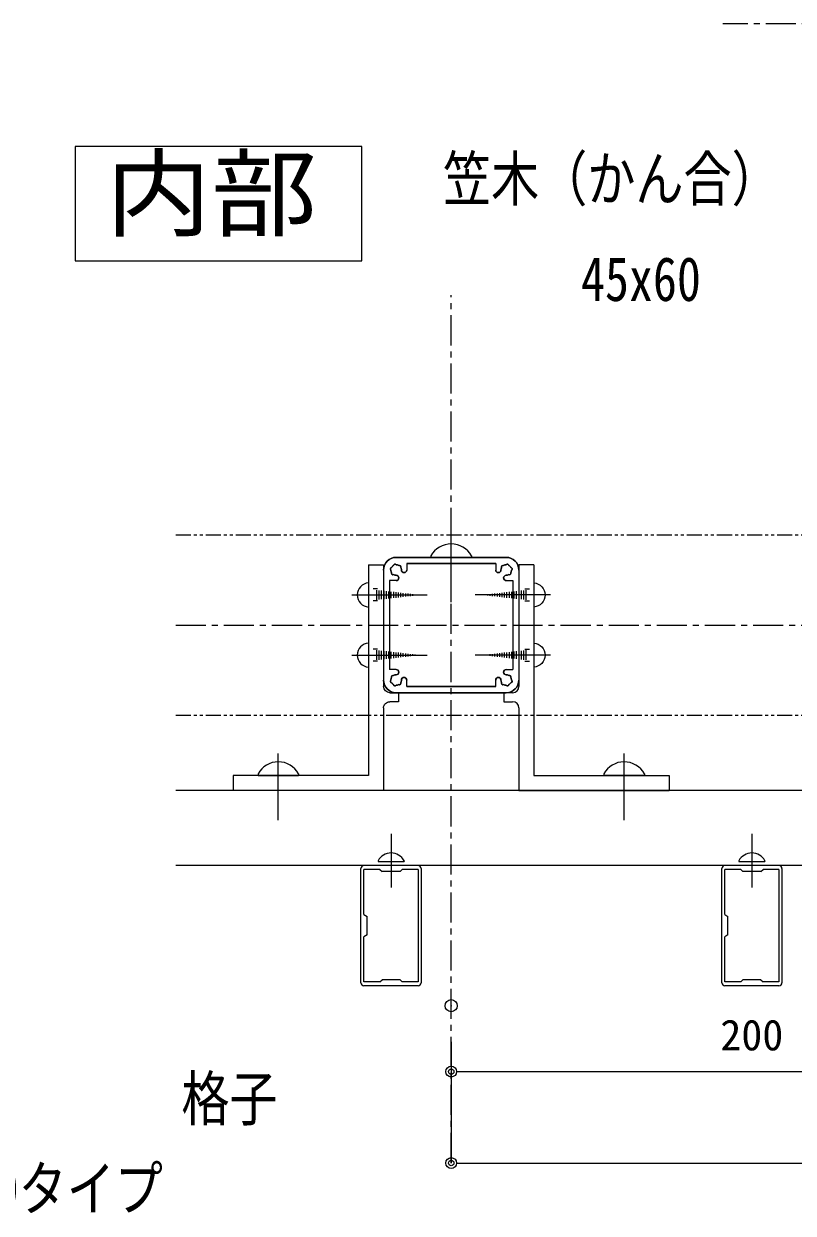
# Model space of a CAD drawing. Units: millimetres, scale not verified. Extents: x -1682 to 1682, y -1188 to 1188.
# Drawn here: x 299.8 to 555.7, y 240.7 to 636.3 of the extents above; entities that cross this region are included whole.
import ezdxf
from ezdxf.enums import TextEntityAlignment as Align

# ---------------------------------------------------------------- set-up
doc = ezdxf.new("R2010")
doc.units = ezdxf.units.MM
doc.header["$LTSCALE"] = 8
doc.header["$PDMODE"] = 32
doc.header["$PDSIZE"] = 4
doc.linetypes.add('USER1', pattern=[2, 1.25, -0.25, 0.25, -0.25])
doc.linetypes.add('USER2', pattern=[1.25, 0.625, -0.125, 0.125, -0.125, 0.125, -0.125])
for name, color, linetype, lineweight in [('0-0_0', 7, 'Continuous', 18), ('0-1_DEFPOINTS', 7, 'Continuous', 18), ('0-6_2躯体線', 4, 'Continuous', 18), ('0-7_3中心線', 2, 'USER1', 18), ('0-8_41ｱﾙﾐ', 6, 'Continuous', 18), ('0-9_1手摺寸法', 7, 'Continuous', 18), ('0-A_42ｱﾙﾐ部品', 6, 'Continuous', 18), ('0-B_P4-12', 7, 'Continuous', 18), ('0-C_4アルミ', 6, 'Continuous', 18), ('1-2_3アルミ部材', 6, 'Continuous', 18)]:
    doc.layers.add(name, color=color, linetype=linetype, lineweight=lineweight)
doc.styles.add('ＭＳ ゴシック', font='')
doc.styles.get('ＭＳ ゴシック').set_extended_font_data('MS Gothic')

# ---------------------------------------------------------------- blocks, each defined once
blk = doc.blocks.new('_ORIGIN2')
at = {"layer": '0-0_0'}
blk.add_line((-0.5, 0), (-1, 0), dxfattribs=at)
for radius in [0.5, 0.25]:
    blk.add_circle((0, 0), radius, dxfattribs=at)
blk = doc.blocks.new('D49')
at = {"layer": '0-1_DEFPOINTS'}
for p in [(863.7, 780.287), (583.7, 733.671), (863.7, 681.322)]:
    blk.add_point(p, dxfattribs=at)
at = {"layer": '0-9_1手摺寸法'}
for p, q in [((863.7, 768.287), (863.7, 681.322)), ((583.7, 721.671), (583.7, 681.322)), ((587.3, 681.322), (860.1, 681.322))]:
    blk.add_line(p, q, dxfattribs=at)
at = {"layer": '0-9_1手摺寸法', "xscale": 3.6, "yscale": 3.6, "rotation": 180}
blk.add_blockref('_ORIGIN2', (583.7, 681.322), dxfattribs=at)
at = {"layer": '0-9_1手摺寸法', "xscale": 3.6, "yscale": 3.6}
blk.add_blockref('_ORIGIN2', (863.7, 681.322), dxfattribs=at)
at = {"layer": '0-9_1手摺寸法', "style": 'ＭＳ ゴシック'}
blk.add_text('280', height=10.26, dxfattribs=at).set_placement((713.2, 685.322), align=Align.BOTTOM_LEFT)
blk = doc.blocks.new('D51')
at = {"layer": '0-1_DEFPOINTS'}
for p in [(583.7, 733.671), (783.7, 726.789), (783.7, 711.726)]:
    blk.add_point(p, dxfattribs=at)
at = {"layer": '0-9_1手摺寸法'}
for p, q in [((583.7, 721.671), (583.7, 711.726)), ((783.7, 714.789), (783.7, 711.726)), ((587.3, 711.726), (780.1, 711.726))]:
    blk.add_line(p, q, dxfattribs=at)
at = {"layer": '0-9_1手摺寸法', "xscale": 3.6, "yscale": 3.6, "rotation": 180}
blk.add_blockref('_ORIGIN2', (583.7, 711.726), dxfattribs=at)
at = {"layer": '0-9_1手摺寸法', "xscale": 3.6, "yscale": 3.6}
blk.add_blockref('_ORIGIN2', (783.7, 711.726), dxfattribs=at)
at = {"layer": '0-9_1手摺寸法', "style": 'ＭＳ ゴシック'}
blk.add_text('200', height=10.26, dxfattribs=at).set_placement((673.2, 715.726), align=Align.BOTTOM_LEFT)
blk = doc.blocks.new('HK-013')
at = {"layer": '0-A_42ｱﾙﾐ部品'}
for p, q in [((18.3, 22.5), (-18.3, 22.5)), ((14.8, 20.5), (-14.8, 20.5)), ((-14.8, 20.5), (-14.8, 18.3)), ((14.8, 20.5), (14.8, 18.3)), ((-22.5, 18.3), (-22.5, -18.3)), ((-22.5, 18.3), (-22.5, 18.3)), ((22.5, 18.3), (22.5, -18.3)), ((-20.5, 14.8), (-20.5, -14.8)), ((-18.3, 14.8), (-20.5, 14.8)), ((18.3, 14.8), (20.5, 14.8)), ((20.5, 14.8), (20.5, -14.8)), ((-18.3, -14.8), (-20.5, -14.8)), ((18.3, -14.8), (20.5, -14.8)), ((-22.5, -18.3), (-22.5, -18.3)), ((-14.8, -20.5), (-14.8, -18.3)), ((14.8, -20.5), (14.8, -18.3)), ((18.3, -22.5), (-18.3, -22.5)), ((14.8, -20.5), (-14.8, -20.5))]:
    blk.add_line(p, q, dxfattribs=at)
for centre, radius, start, end in [((-18.3, 18.3), 4.2, 90, 180), ((-18.3, 18.3), 1.75, 120.35889, 135), ((-18.688, 19.749), 0.5, 105, 172.97569), ((-18.688, 19.749), 0.5, 37.02431, 105), ((-18.3, 18.3), 1.75, 75, 89.64111), ((-18.3, 18.3), 1.75, 60.35889, 75), ((-17.239, 19.361), 0.5, 45, 112.97569), ((17.239, 19.361), 0.5, 67.02431, 135), ((18.3, 18.3), 1.75, 105, 119.64111), ((18.3, 18.3), 1.75, 90.35889, 105), ((18.688, 19.749), 0.5, 75, 142.97569), ((18.3, 18.3), 4.2, 0, 90), ((18.688, 19.749), 0.5, 7.02431, 75), ((18.3, 18.3), 1.75, 45, 59.64111), ((-19.749, 18.688), 0.5, 165, 232.97569), ((-19.749, 18.688), 0.5, 97.02431, 165), ((-18.3, 18.3), 1.75, 180.35889, 195), ((-18.3, 18.3), 1.75, 195, 209.64111), ((-19.361, 17.239), 0.5, 157.02431, 225), ((-18.3, 18.3), 1.75, 135, 149.64111), ((-19.361, 17.239), 0.5, 225, 292.97569), ((-18.3, 18.3), 1.75, 240.35889, 255), ((-18.3, 18.3), 1.75, 255, 270), ((-18.3, 15.675), 0.875, 270, 90), ((-17.239, 19.361), 0.5, 337.02431, 45), ((-18.3, 18.3), 1.75, 15, 29.64111), ((-18.3, 18.3), 1.75, 0.35889, 15), ((-15.675, 18.3), 0.875, 180, 0), ((15.675, 18.3), 0.875, 180, 360), ((18.3, 18.3), 1.75, 165, 179.64111), ((18.3, 18.3), 1.75, 150.35889, 165), ((17.239, 19.361), 0.5, 135, 202.97569), ((18.3, 15.675), 0.875, 90, 270), ((18.3, 18.3), 1.75, 270, 285), ((18.3, 18.3), 1.75, 285, 299.64111), ((19.361, 17.239), 0.5, 247.02431, 315), ((18.3, 18.3), 1.75, 30.35889, 45), ((19.361, 17.239), 0.5, 315, 22.97569), ((19.749, 18.688), 0.5, 15, 82.97569), ((18.3, 18.3), 1.75, 330.35889, 345), ((18.3, 18.3), 1.75, 345, 359.64111), ((19.749, 18.688), 0.5, 307.02431, 15), ((-18.3, -15.675), 0.875, 270, 90), ((18.3, -15.675), 0.875, 90, 270), ((-18.3, -18.3), 4.2, 180, 270), ((-19.749, -18.688), 0.5, 127.02431, 195), ((-19.749, -18.688), 0.5, 195, 262.97569), ((-18.3, -18.3), 1.75, 165, 179.64111), ((-18.3, -18.3), 1.75, 150.35889, 165), ((-19.361, -17.239), 0.5, 135, 202.97569), ((-18.3, -18.3), 1.75, 210.35889, 225), ((-19.361, -17.239), 0.5, 67.02431, 135), ((-18.3, -18.3), 1.75, 225, 239.64111), ((-18.3, -18.3), 1.75, 105, 119.64111), ((-18.3, -18.3), 1.75, 90, 105), ((-17.239, -19.361), 0.5, 247.02431, 315), ((-17.239, -19.361), 0.5, 315, 22.97569), ((-18.3, -18.3), 1.75, 330.35889, 345), ((-18.3, -18.3), 1.75, 345, 359.64111), ((-15.675, -18.3), 0.875, 360, 180), ((15.675, -18.3), 0.875, 0, 180), ((18.3, -18.3), 1.75, 180.35889, 195), ((18.3, -18.3), 1.75, 195, 209.64111), ((17.239, -19.361), 0.5, 157.02431, 225), ((17.239, -19.361), 0.5, 225, 292.97569), ((18.3, -18.3), 1.75, 75, 90), ((18.3, -18.3), 4.2, 270, 360), ((18.3, -18.3), 1.75, 60.35889, 75), ((19.361, -17.239), 0.5, 45, 112.97569), ((18.3, -18.3), 1.75, 300.35889, 315), ((18.3, -18.3), 1.75, 315, 329.64111), ((19.361, -17.239), 0.5, 337.02431, 45), ((19.749, -18.688), 0.5, 277.02431, 345), ((18.3, -18.3), 1.75, 15, 29.64111), ((18.3, -18.3), 1.75, 0.35889, 15), ((19.749, -18.688), 0.5, 345, 52.97569), ((-18.688, -19.749), 0.5, 187.02431, 255), ((-18.688, -19.749), 0.5, 255, 322.97569), ((-18.3, -18.3), 1.75, 270.35889, 285), ((-18.3, -18.3), 1.75, 285, 299.64111), ((18.3, -18.3), 1.75, 240.35889, 255), ((18.3, -18.3), 1.75, 255, 269.64111), ((18.688, -19.749), 0.5, 217.02431, 285), ((18.688, -19.749), 0.5, 285, 352.97569)]:
    blk.add_arc(centre, radius, start, end, dxfattribs=at)
blk = doc.blocks.new('A$C3D1E4F94')
at = {"layer": '0-6_2躯体線'}
for p, q in [((8, 11), (8, 50.09)), ((7.46, 40.32), (8.54, 40.32)), ((7.64, 41.92), (8.36, 41.92)), ((7.82, 43.52), (8.18, 43.52)), ((6.56, 32.32), (9.44, 32.32)), ((6.74, 33.92), (9.26, 33.92)), ((6.92, 35.52), (9.08, 35.52)), ((7.1, 37.12), (8.9, 37.12)), ((7.28, 38.72), (8.72, 38.72)), ((5.66, 24.32), (10.34, 24.32)), ((5.84, 25.92), (10.16, 25.92)), ((6.02, 27.52), (9.98, 27.52)), ((6.2, 29.12), (9.8, 29.12)), ((6.38, 30.72), (9.62, 30.72)), ((4, 17), (4, 14)), ((4.76, 16.32), (11.24, 16.32)), ((4.94, 17.92), (11.06, 17.92)), ((5.12, 19.52), (10.88, 19.52)), ((5.3, 21.12), (10.7, 21.12)), ((5.48, 22.72), (10.52, 22.72)), ((12, 17), (12, 14))]:
    blk.add_line(p, q, dxfattribs=at)
blk.add_arc((8, 11.54), 8.02, 183.8385, 356.1615, dxfattribs=at)
at = {"layer": '0-C_4アルミ'}
blk.add_line((8, 0), (8, 30), dxfattribs=at)
blk = doc.blocks.new('A$C4E7E0D89')
at = {"layer": '0-8_41ｱﾙﾐ'}
blk.add_line((150, 100), (69.181, 100), dxfattribs=at)
for points in [[(65, 104.181), (65, 110), (59, 110), (59, 104.181)], [(54.819, 100), (0, 100), (0, 0)]]:
    blk.add_lwpolyline(points, dxfattribs=at)
for centre, start, end in [((54.819, 104.181), 270, 0), ((69.181, 104.181), 180, 270)]:
    blk.add_arc(centre, 4.181, start, end, dxfattribs=at)
at = {"layer": '0-C_4アルミ'}
for p, q in [((150, 90), (150, 100)), ((10, 90), (10, 0)), ((150, 90), (10, 90)), ((10, 0), (0, 0))]:
    blk.add_line(p, q, dxfattribs=at)
blk = doc.blocks.new('A$C50F8216C')
at = {"layer": '0-8_41ｱﾙﾐ'}
for p, q in [((1, 20), (39, 20)), ((0, 19), (0, 1)), ((1.3, 19), (38.7, 19)), ((1.3, 19), (1.3, 13.7)), ((38.7, 19), (38.7, 13.7)), ((40, 19), (40, 1)), ((2, 13), (1.3, 13.7)), ((2, 13), (2, 7)), ((38, 13), (38.7, 13.7)), ((38, 13), (38, 7)), ((1.3, 6.3), (2, 7)), ((1.3, 6.3), (1.3, 1)), ((38.7, 6.3), (38, 7)), ((38.7, 6.3), (38.7, 1)), ((39, 0), (1, 0)), ((16.3, 1), (1.3, 1)), ((16.3, 1), (17, 2)), ((23, 2), (17, 2)), ((23, 2), (23.7, 1)), ((38.7, 1), (23.7, 1))]:
    blk.add_line(p, q, dxfattribs=at)
for centre, start, end in [((1, 19), 90, 180), ((39, 19), 0, 90), ((1, 1), 180, 270), ((39, 1), 270, 0)]:
    blk.add_arc(centre, 1, start, end, dxfattribs=at)

msp = doc.modelspace()

# ---------------------------------------------------------------- linework, layer by layer
at = {"layer": '0-6_2躯体線'}
for p, q in [((441.96, 443.905), (441.96, 466.162)), ((435.21, 459.345), (435.21, 458.845)), ((448.71, 459.345), (448.71, 458.845)), ((435.21, 458.845), (448.71, 458.845)), ((384.46, 371.405), (384.46, 393.662)), ((499.46, 371.405), (499.46, 393.662)), ((377.71, 386.845), (377.71, 386.345)), ((377.71, 386.345), (391.21, 386.345)), ((391.21, 386.845), (391.21, 386.345)), ((492.71, 386.845), (492.71, 386.345)), ((506.21, 386.345), (492.71, 386.345)), ((506.21, 386.845), (506.21, 386.345)), ((421.96, 366.898), (421.96, 349.092)), ((541.96, 366.898), (541.96, 349.092)), ((417.64, 357.965), (417.64, 357.645)), ((417.64, 357.645), (426.28, 357.645)), ((426.28, 357.965), (426.28, 357.645)), ((537.64, 357.965), (537.64, 357.645)), ((537.64, 357.645), (546.28, 357.645)), ((546.28, 357.965), (546.28, 357.645))]:
    msp.add_line(p, q, dxfattribs=at)
for centre, radius in [((441.96, 455.65), 7.695), ((384.46, 383.15), 7.695), ((499.46, 383.15), 7.695), ((421.96, 355.6), 4.925), ((541.96, 355.6), 4.925)]:
    msp.add_arc(centre, radius, 28.69866, 151.30134, dxfattribs=at)
at = {"layer": '0-7_3中心線'}
for p, q in [((812.605, 636.345), (532.244, 636.345)), ((441.96, 257.38), (441.96, 546.061)), ((350.351, 436.345), (693.232, 436.345))]:
    msp.add_line(p, q, dxfattribs=at)
at = {"layer": '0-7_3中心線', "linetype": 'USER2'}
for p, q in [((350.351, 466.345), (597.818, 466.345)), ((350.351, 406.345), (657.818, 406.345))]:
    msp.add_line(p, q, dxfattribs=at)
at = {"layer": '0-9_1手摺寸法', "color": 3}
for p, q in [((696.96, 381.345), (350.351, 381.345)), ((721.96, 356.345), (350.351, 356.345))]:
    msp.add_line(p, q, dxfattribs=at)
at = {"layer": '0-B_P4-12'}
msp.add_line((316.935, 595.518), (316.935, 557.507), dxfattribs=at)
msp.add_lwpolyline([(316.935, 557.507), (412.261, 557.507), (412.261, 595.518), (316.935, 595.518)], dxfattribs=at)

# ---------------------------------------------------------------- block references
at = {"layer": '0-8_41ｱﾙﾐ', "xscale": -1}
msp.add_blockref('HK-013', (441.96, 436.345), dxfattribs=at)
at = {"layer": '0-8_41ｱﾙﾐ'}
msp.add_blockref('HK-013', (441.96, 436.345), dxfattribs=at)
at = {"layer": '0-9_1手摺寸法', "yscale": 0.5}
for name, p, xscale, rotation in [('A$C4E7E0D89', (369.46, 381.345), -0.5, 270), ('A$C4E7E0D89', (514.46, 381.345), 0.5, 90), ('A$C3D1E4F94', (408.96, 450.345), 0.5, 270), ('A$C3D1E4F94', (474.96, 450.345), -0.5, 90), ('A$C3D1E4F94', (408.96, 430.345), 0.5, 270), ('A$C3D1E4F94', (474.96, 430.345), -0.5, 90)]:
    msp.add_blockref(name, p, dxfattribs=dict(at, xscale=xscale, rotation=rotation))
at = {"layer": '0-9_1手摺寸法'}
for name in ['D49', 'D51']:
    msp.add_blockref(name, (-141.739, -423.942), dxfattribs=at)
at = {"layer": '1-2_3アルミ部材', "rotation": 270}
for p in [(411.96, 356.345), (531.96, 356.345)]:
    msp.add_blockref('A$C50F8216C', p, dxfattribs=at)

# ---------------------------------------------------------------- texts
at = {"layer": '0-0_0', "style": 'ＭＳ ゴシック', "width": 0.8}
for s, p in [('笠木（かん合）', (439.231, 573.096)), ('45x60', (485.112, 539.743)), ('格子', (352.236, 267.109)), ('20x40タイプ', (258.201, 237.176))]:
    msp.add_text(s, height=14.66, dxfattribs=at).set_placement(p, align=Align.BOTTOM_LEFT)
at = {"layer": '0-B_P4-12', "style": 'ＭＳ ゴシック', "width": 1.1}
msp.add_text('内部', height=23.46, dxfattribs=at).set_placement((326.994, 561.14), align=Align.BOTTOM_LEFT)

doc.saveas('drawing.dxf')
